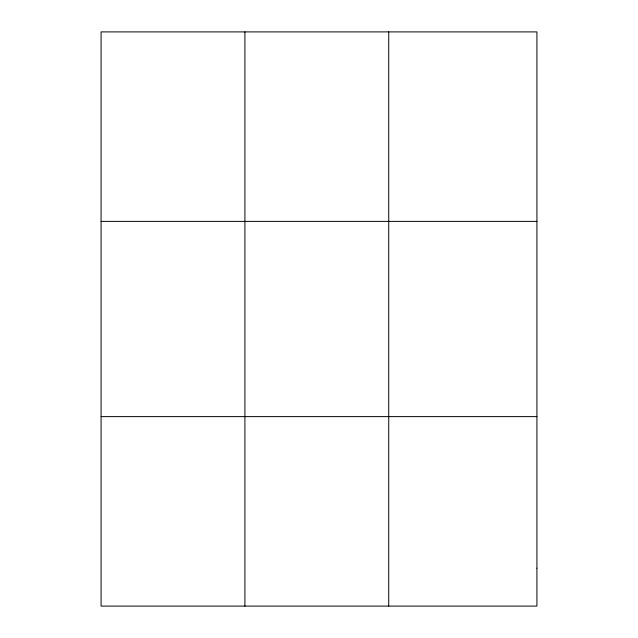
<?xml version="1.0" encoding="UTF-8"?>
<svg xmlns="http://www.w3.org/2000/svg" width="638" height="638" viewBox="0 0 638 638"><rect width="100%" height="100%" fill="white"/><g stroke="black" fill="none" stroke-linecap="round" stroke-linejoin="round"><path stroke-width="0.96" d="M244.912 31.9L244.912 606.1M388.733 31.9L388.733 606.1M101.083 221.386L536.917 221.386M101.083 416.614L536.917 416.614M536.917 568.203L536.917 606.1L101.083 606.1L101.083 31.9L536.917 31.9L536.917 568.203"/></g></svg>
